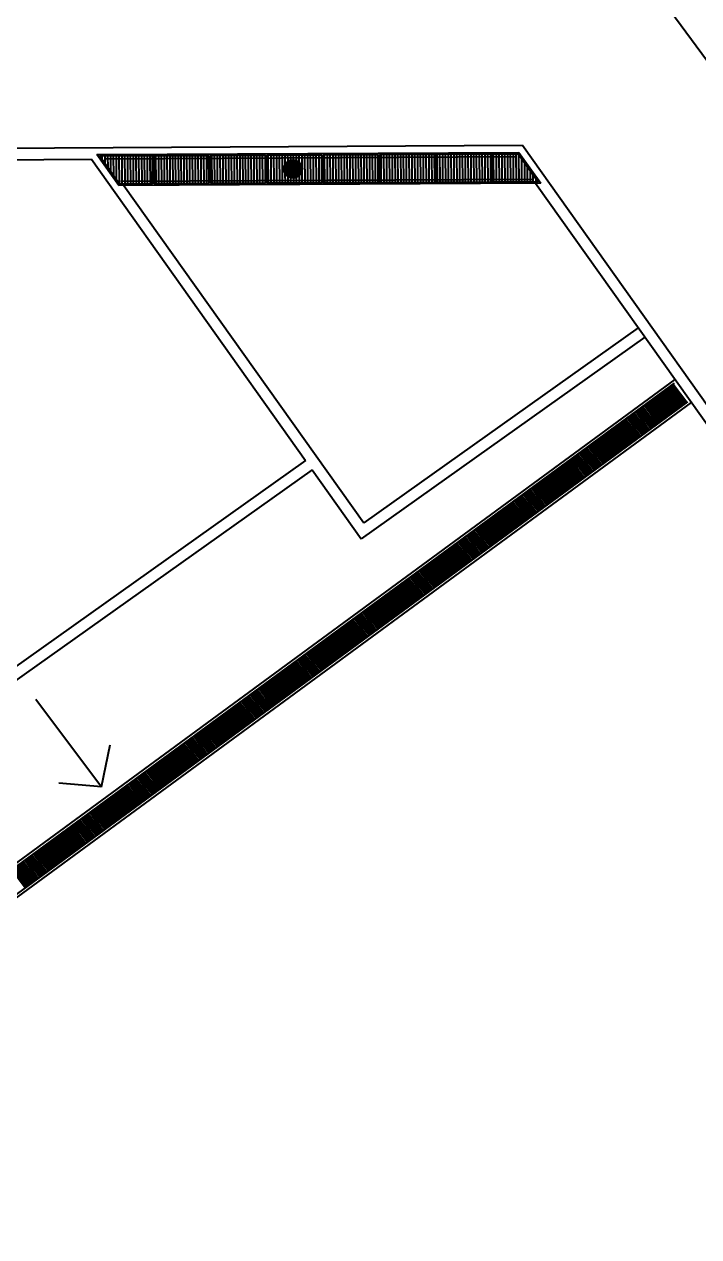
# Model space of a CAD drawing. Header units: metres. Extents: x 1796 to 5645, y -4719 to 2384.
# Drawn here: x 2172.98 to 2177.16, y -1037.61 to -1030.09 of the extents above; entities that cross this region are included whole.
import ezdxf

# ---------------------------------------------------------------- set-up
doc = ezdxf.new("R2010")
doc.units = ezdxf.units.M
doc.header["$MEASUREMENT"] = 0
doc.layers.add('ARQUITETURA', color=253, linetype='CONTINUOUS')

msp = doc.modelspace()

# ---------------------------------------------------------------- linework, layer by layer
at = {"layer": 'ARQUITETURA'}
for p, q in [((2176.991, -1030.0127, 0), (2180.0564, -1034.1933, 0)), ((2171.6128, -1030.8665, 0), (2176.0708, -1030.8434, 0)), ((2176.0708, -1030.8434, 0), (2179.9876, -1036.3553, 0)), ((2173.4302, -1030.9008, 0), (2176.0483, -1030.8873, 0)), ((2173.5665, -1031.0926, 0), (2173.4302, -1030.9008, 0)), ((2173.4471, -1030.9095, 0), (2173.7759, -1030.9078, 0)), ((2173.571, -1031.0839, 0), (2173.4471, -1030.9095, 0)), ((2173.4647, -1030.9343, 0), (2173.4646, -1030.9094, 0)), ((2173.4809, -1030.9268, 0), (2176.0348, -1030.9136, 0)), ((2173.4822, -1030.9268, 0), (2173.4821, -1030.9093, 0)), ((2173.5001, -1030.984, 0), (2173.4996, -1030.9092, 0)), ((2173.5177, -1031.0089, 0), (2173.5171, -1030.9091, 0)), ((2173.5354, -1031.0338, 0), (2173.5346, -1030.9091, 0)), ((2173.5531, -1031.0586, 0), (2173.5521, -1030.909, 0)), ((2173.5708, -1031.0835, 0), (2173.5696, -1030.9089, 0)), ((2173.5883, -1031.0838, 0), (2173.5871, -1030.9088, 0)), ((2173.6056, -1031.0662, 0), (2173.6046, -1030.9087, 0)), ((2173.6233, -1031.0836, 0), (2173.6221, -1030.9086, 0)), ((2173.6408, -1031.0835, 0), (2173.6396, -1030.9085, 0)), ((2173.6572, -1030.9259, 0), (2173.6571, -1030.9084, 0)), ((2173.6747, -1030.9258, 0), (2173.6745, -1030.9083, 0)), ((2173.6931, -1031.0657, 0), (2173.692, -1030.9082, 0)), ((2173.7108, -1031.0831, 0), (2173.7095, -1030.9082, 0)), ((2173.7283, -1031.0831, 0), (2173.727, -1030.9081, 0)), ((2173.7458, -1031.083, 0), (2173.7445, -1030.908, 0)), ((2173.7622, -1030.9254, 0), (2173.762, -1030.9079, 0)), ((2173.7768, -1031.0828, 0), (2173.7759, -1030.9078, 0)), ((2173.7846, -1030.9078, 0), (2174.1259, -1030.906, 0)), ((2173.7855, -1031.0828, 0), (2173.7846, -1030.9078, 0)), ((2173.7983, -1031.0827, 0), (2173.797, -1030.9077, 0)), ((2173.8158, -1031.0826, 0), (2173.8145, -1030.9076, 0)), ((2173.8333, -1031.0825, 0), (2173.832, -1030.9075, 0)), ((2173.8508, -1031.0824, 0), (2173.8495, -1030.9074, 0)), ((2173.8683, -1031.0823, 0), (2173.867, -1030.9073, 0)), ((2173.8856, -1031.0647, 0), (2173.8845, -1030.9072, 0)), ((2173.9033, -1031.0821, 0), (2173.902, -1030.9072, 0)), ((2173.9208, -1031.0821, 0), (2173.9195, -1030.9071, 0)), ((2173.9383, -1031.082, 0), (2173.937, -1030.907, 0)), ((2173.9547, -1030.9244, 0), (2173.9545, -1030.9069, 0)), ((2173.9731, -1031.0643, 0), (2173.972, -1030.9068, 0)), ((2173.9908, -1031.0817, 0), (2173.9895, -1030.9067, 0)), ((2174.0082, -1031.0816, 0), (2174.007, -1030.9066, 0)), ((2174.0247, -1030.924, 0), (2174.0245, -1030.9065, 0)), ((2174.0432, -1031.0814, 0), (2174.042, -1030.9064, 0)), ((2174.0607, -1031.0813, 0), (2174.0595, -1030.9063, 0)), ((2174.0782, -1031.0812, 0), (2174.077, -1030.9063, 0)), ((2174.0957, -1031.0812, 0), (2174.0945, -1030.9062, 0)), ((2174.1132, -1031.0811, 0), (2174.112, -1030.9061, 0)), ((2174.1268, -1031.081, 0), (2174.1259, -1030.906, 0)), ((2174.1346, -1030.906, 0), (2174.4759, -1030.9042, 0)), ((2174.1355, -1031.0809, 0), (2174.1346, -1030.906, 0)), ((2174.145, -1031.0809, 0), (2174.1437, -1030.9059, 0)), ((2174.1625, -1031.0808, 0), (2174.1612, -1030.9058, 0)), ((2174.18, -1031.0807, 0), (2174.1787, -1030.9057, 0)), ((2174.1973, -1031.0631, 0), (2174.1962, -1030.9056, 0)), ((2174.215, -1031.0805, 0), (2174.2137, -1030.9055, 0)), ((2174.2325, -1031.0804, 0), (2174.2312, -1030.9055, 0)), ((2174.2489, -1030.9229, 0), (2174.2487, -1030.9054, 0)), ((2174.2498, -1031.0629, 0), (2174.2489, -1030.9229, 0)), ((2174.2664, -1030.9228, 0), (2174.2662, -1030.9053, 0)), ((2174.2675, -1031.0803, 0), (2174.2664, -1030.9228, 0)), ((2174.285, -1031.0802, 0), (2174.2837, -1030.9052, 0)), ((2174.3025, -1031.0801, 0), (2174.3012, -1030.9051, 0)), ((2174.32, -1031.08, 0), (2174.3187, -1030.905, 0)), ((2174.3375, -1031.0799, 0), (2174.3362, -1030.9049, 0)), ((2174.3549, -1031.0798, 0), (2174.3537, -1030.9048, 0)), ((2174.3724, -1031.0797, 0), (2174.3712, -1030.9047, 0)), ((2174.3899, -1031.0796, 0), (2174.3887, -1030.9046, 0)), ((2174.4074, -1031.0795, 0), (2174.4062, -1030.9045, 0)), ((2174.4249, -1031.0795, 0), (2174.4237, -1030.9045, 0)), ((2174.4424, -1031.0794, 0), (2174.4412, -1030.9044, 0)), ((2174.4599, -1031.0793, 0), (2174.4587, -1030.9043, 0)), ((2174.4768, -1031.0792, 0), (2174.4759, -1030.9042, 0)), ((2174.4846, -1030.9041, 0), (2174.8258, -1030.9024, 0)), ((2174.4855, -1031.0791, 0), (2174.4846, -1030.9041, 0)), ((2174.4949, -1031.0791, 0), (2174.4937, -1030.9041, 0)), ((2174.5123, -1031.0615, 0), (2174.5112, -1030.904, 0)), ((2174.5298, -1031.0614, 0), (2174.5287, -1030.9039, 0)), ((2174.5474, -1031.0788, 0), (2174.5462, -1030.9038, 0)), ((2174.5649, -1031.0787, 0), (2174.5637, -1030.9037, 0)), ((2174.5814, -1030.9211, 0), (2174.5812, -1030.9036, 0)), ((2174.5824, -1031.0786, 0), (2174.5814, -1030.9211, 0)), ((2174.5991, -1030.9639, 0), (2174.5987, -1030.9036, 0)), ((2174.6165, -1030.9445, 0), (2174.6162, -1030.9035, 0)), ((2174.634, -1030.9365, 0), (2174.6337, -1030.9034, 0)), ((2174.6513, -1030.9208, 0), (2174.6512, -1030.9033, 0)), ((2174.6514, -1030.9346, 0), (2174.6513, -1030.9208, 0)), ((2174.6688, -1030.9207, 0), (2174.6687, -1030.9032, 0)), ((2174.669, -1030.9385, 0), (2174.6688, -1030.9207, 0)), ((2174.6865, -1030.9496, 0), (2174.6862, -1030.9031, 0)), ((2174.7043, -1030.9873, 0), (2174.7037, -1030.903, 0)), ((2174.7224, -1031.0779, 0), (2174.7212, -1030.9029, 0)), ((2174.7399, -1031.0778, 0), (2174.7387, -1030.9028, 0)), ((2174.7574, -1031.0777, 0), (2174.7562, -1030.9027, 0)), ((2174.7749, -1031.0776, 0), (2174.7737, -1030.9026, 0)), ((2174.7923, -1031.0601, 0), (2174.7912, -1030.9026, 0)), ((2174.8088, -1030.92, 0), (2174.8087, -1030.9025, 0)), ((2174.8098, -1031.06, 0), (2174.8088, -1030.92, 0)), ((2174.8267, -1031.0774, 0), (2174.8258, -1030.9024, 0)), ((2174.8346, -1030.9023, 0), (2175.1758, -1030.9006, 0)), ((2174.8355, -1031.0773, 0), (2174.8346, -1030.9023, 0)), ((2174.8449, -1031.0773, 0), (2174.8437, -1030.9023, 0)), ((2174.8613, -1030.9197, 0), (2174.8612, -1030.9022, 0)), ((2174.8624, -1031.0772, 0), (2174.8613, -1030.9197, 0)), ((2174.8798, -1031.0596, 0), (2174.8787, -1030.9021, 0)), ((2174.8974, -1031.077, 0), (2174.8962, -1030.902, 0)), ((2174.9149, -1031.0769, 0), (2174.9137, -1030.9019, 0)), ((2174.9324, -1031.0768, 0), (2174.9312, -1030.9018, 0)), ((2174.9488, -1030.9192, 0), (2174.9487, -1030.9017, 0)), ((2174.9499, -1031.0767, 0), (2174.9488, -1030.9192, 0)), ((2174.9674, -1031.0766, 0), (2174.9662, -1030.9017, 0)), ((2174.9849, -1031.0766, 0), (2174.9837, -1030.9016, 0)), ((2175.0024, -1031.0765, 0), (2175.0012, -1030.9015, 0)), ((2175.0199, -1031.0764, 0), (2175.0187, -1030.9014, 0)), ((2175.0374, -1031.0763, 0), (2175.0362, -1030.9013, 0)), ((2175.0549, -1031.0762, 0), (2175.0537, -1030.9012, 0)), ((2175.0723, -1031.0586, 0), (2175.0712, -1030.9011, 0)), ((2175.0899, -1031.076, 0), (2175.0887, -1030.901, 0)), ((2175.1074, -1031.0759, 0), (2175.1062, -1030.9009, 0)), ((2175.1249, -1031.0758, 0), (2175.1237, -1030.9008, 0)), ((2175.1413, -1030.9182, 0), (2175.1412, -1030.9007, 0)), ((2175.1424, -1031.0757, 0), (2175.1413, -1030.9182, 0)), ((2175.1598, -1031.0582, 0), (2175.1587, -1030.9007, 0)), ((2175.1767, -1031.0756, 0), (2175.1758, -1030.9006, 0)), ((2175.1846, -1030.9005, 0), (2175.5258, -1030.8988, 0)), ((2175.1855, -1031.0755, 0), (2175.1846, -1030.9005, 0)), ((2175.1949, -1031.0755, 0), (2175.1937, -1030.9005, 0)), ((2175.2124, -1031.0754, 0), (2175.2112, -1030.9004, 0)), ((2175.2288, -1030.9178, 0), (2175.2287, -1030.9003, 0)), ((2175.2299, -1031.0753, 0), (2175.2288, -1030.9178, 0)), ((2175.2474, -1031.0752, 0), (2175.2462, -1030.9002, 0)), ((2175.2649, -1031.0751, 0), (2175.2637, -1030.9001, 0)), ((2175.2824, -1031.075, 0), (2175.2812, -1030.9, 0)), ((2175.2999, -1031.0749, 0), (2175.2987, -1030.8999, 0)), ((2175.3174, -1031.0748, 0), (2175.3162, -1030.8998, 0)), ((2175.3349, -1031.0747, 0), (2175.3337, -1030.8998, 0)), ((2175.3523, -1031.0572, 0), (2175.3512, -1030.8997, 0)), ((2175.3699, -1031.0746, 0), (2175.3687, -1030.8996, 0)), ((2175.3874, -1031.0745, 0), (2175.3862, -1030.8995, 0)), ((2175.4049, -1031.0744, 0), (2175.4037, -1030.8994, 0)), ((2175.4213, -1030.9168, 0), (2175.4212, -1030.8993, 0)), ((2175.4224, -1031.0743, 0), (2175.4213, -1030.9168, 0)), ((2175.4398, -1031.0567, 0), (2175.4387, -1030.8992, 0)), ((2175.4574, -1031.0741, 0), (2175.4562, -1030.8991, 0)), ((2175.4749, -1031.074, 0), (2175.4737, -1030.899, 0)), ((2175.4913, -1030.9164, 0), (2175.4912, -1030.8989, 0)), ((2175.4923, -1031.0564, 0), (2175.4913, -1030.9164, 0)), ((2175.5088, -1030.9163, 0), (2175.5087, -1030.8988, 0)), ((2175.5099, -1031.0738, 0), (2175.5088, -1030.9163, 0)), ((2175.5267, -1031.0738, 0), (2175.5258, -1030.8988, 0)), ((2175.5346, -1030.8987, 0), (2175.8758, -1030.897, 0)), ((2175.5355, -1031.0737, 0), (2175.5346, -1030.8987, 0)), ((2175.5428, -1031.0562, 0), (2175.5417, -1030.8987, 0)), ((2175.5603, -1031.0561, 0), (2175.5592, -1030.8986, 0)), ((2175.5779, -1031.0735, 0), (2175.5767, -1030.8985, 0)), ((2175.5954, -1031.0734, 0), (2175.5942, -1030.8984, 0)), ((2175.6118, -1030.9158, 0), (2175.6117, -1030.8983, 0)), ((2175.6129, -1031.0733, 0), (2175.6118, -1030.9158, 0)), ((2175.6304, -1031.0732, 0), (2175.6292, -1030.8982, 0)), ((2175.6479, -1031.0731, 0), (2175.6467, -1030.8981, 0)), ((2175.6654, -1031.073, 0), (2175.6642, -1030.898, 0)), ((2175.6829, -1031.0729, 0), (2175.6817, -1030.898, 0)), ((2175.7004, -1031.0729, 0), (2175.6992, -1030.8979, 0)), ((2175.7179, -1031.0728, 0), (2175.7167, -1030.8978, 0)), ((2175.7354, -1031.0727, 0), (2175.7342, -1030.8977, 0)), ((2175.7529, -1031.0726, 0), (2175.7517, -1030.8976, 0)), ((2175.7704, -1031.0725, 0), (2175.7692, -1030.8975, 0)), ((2175.7879, -1031.0724, 0), (2175.7867, -1030.8974, 0)), ((2175.8043, -1030.9148, 0), (2175.8042, -1030.8973, 0)), ((2175.8054, -1031.0723, 0), (2175.8043, -1030.9148, 0)), ((2175.8228, -1031.0547, 0), (2175.8217, -1030.8972, 0)), ((2175.8404, -1031.0721, 0), (2175.8392, -1030.8971, 0)), ((2175.8579, -1031.072, 0), (2175.8567, -1030.8971, 0)), ((2175.8753, -1031.0545, 0), (2175.8742, -1030.897, 0)), ((2175.8767, -1031.0719, 0), (2175.8758, -1030.897, 0)), ((2175.8846, -1030.8969, 0), (2176.0438, -1030.8961, 0)), ((2175.8855, -1031.0719, 0), (2175.8846, -1030.8969, 0)), ((2175.8918, -1030.9144, 0), (2175.8917, -1030.8969, 0)), ((2175.8929, -1031.0719, 0), (2175.8918, -1030.9144, 0)), ((2175.9104, -1031.0718, 0), (2175.9092, -1030.8968, 0)), ((2175.9279, -1031.0717, 0), (2175.9267, -1030.8967, 0)), ((2175.9454, -1031.0716, 0), (2175.9442, -1030.8966, 0)), ((2175.9629, -1031.0715, 0), (2175.9617, -1030.8965, 0)), ((2175.9804, -1031.0714, 0), (2175.9792, -1030.8964, 0)), ((2175.9979, -1031.0713, 0), (2175.9967, -1030.8963, 0)), ((2176.0154, -1031.0712, 0), (2176.0142, -1030.8962, 0)), ((2176.0329, -1031.0711, 0), (2176.0317, -1030.8961, 0)), ((2176.0438, -1030.8961, 0), (2176.1676, -1031.0704, 0)), ((2176.0483, -1030.8873, 0), (2176.1845, -1031.0791, 0)), ((2176.0504, -1031.071, 0), (2176.0493, -1030.9038, 0)), ((2171.9803, -1030.9381, 0), (2173.3971, -1030.9296, 0)), ((2173.3971, -1030.9296, 0), (2174.725, -1032.7984, 0)), ((2173.4822, -1030.9287, 0), (2173.4822, -1030.9268, 0)), ((2173.4824, -1030.9592, 0), (2173.4822, -1030.9287, 0)), ((2173.6583, -1031.0834, 0), (2173.6572, -1030.9259, 0)), ((2173.6758, -1031.0833, 0), (2173.6747, -1030.9258, 0)), ((2173.7633, -1031.0829, 0), (2173.7622, -1030.9254, 0)), ((2173.9558, -1031.0819, 0), (2173.9547, -1030.9244, 0)), ((2174.0256, -1031.064, 0), (2174.0247, -1030.924, 0)), ((2174.7044, -1030.9926, 0), (2174.5925, -1030.9934, 0)), ((2174.704, -1030.9838, 0), (2174.5927, -1030.9846, 0)), ((2174.7022, -1030.9751, 0), (2174.5944, -1030.9759, 0)), ((2174.6989, -1030.9664, 0), (2174.5976, -1030.9671, 0)), ((2174.6002, -1031.019, 0), (2174.5998, -1030.9628, 0)), ((2174.6937, -1030.9577, 0), (2174.6026, -1030.9583, 0)), ((2174.609, -1031.0303, 0), (2174.6085, -1030.9513, 0)), ((2174.6859, -1030.949, 0), (2174.6103, -1030.9495, 0)), ((2174.6178, -1031.0375, 0), (2174.6172, -1030.9441, 0)), ((2174.6731, -1030.9403, 0), (2174.623, -1030.9407, 0)), ((2174.6266, -1031.0421, 0), (2174.6259, -1030.9393, 0)), ((2174.6354, -1031.045, 0), (2174.6346, -1030.9363, 0)), ((2174.6441, -1031.0464, 0), (2174.6433, -1030.9348, 0)), ((2174.6529, -1031.0464, 0), (2174.6521, -1030.9347, 0)), ((2174.6616, -1031.045, 0), (2174.6608, -1030.936, 0)), ((2174.6703, -1031.0421, 0), (2174.6696, -1030.9387, 0)), ((2174.679, -1031.0374, 0), (2174.6784, -1030.9433, 0)), ((2174.6877, -1031.0304, 0), (2174.6872, -1030.9502, 0)), ((2174.6964, -1031.0194, 0), (2174.696, -1030.9611, 0)), ((2174.7049, -1031.078, 0), (2174.7043, -1030.9931, 0)), ((2176.0679, -1031.071, 0), (2176.0669, -1030.9287, 0)), ((2176.0854, -1031.0709, 0), (2176.0846, -1030.9536, 0)), ((2176.1028, -1031.0533, 0), (2176.1023, -1030.9784, 0)), ((2173.58, -1031.0663, 0), (2176.1339, -1031.0531, 0)), ((2173.6058, -1031.0837, 0), (2173.6056, -1031.0662, 0)), ((2173.6933, -1031.0832, 0), (2173.6931, -1031.0657, 0)), ((2173.8858, -1031.0822, 0), (2173.8856, -1031.0647, 0)), ((2173.9733, -1031.0818, 0), (2173.9731, -1031.0643, 0)), ((2174.0257, -1031.0815, 0), (2174.0256, -1031.064, 0)), ((2174.1975, -1031.0806, 0), (2174.1973, -1031.0631, 0)), ((2174.25, -1031.0804, 0), (2174.2498, -1031.0629, 0)), ((2174.5124, -1031.079, 0), (2174.5123, -1031.0615, 0)), ((2174.5299, -1031.0789, 0), (2174.5298, -1031.0614, 0)), ((2174.7034, -1031.0014, 0), (2174.5936, -1031.0021, 0)), ((2174.7009, -1031.0101, 0), (2174.5962, -1031.0108, 0)), ((2174.5999, -1031.0785, 0), (2174.5995, -1031.0179, 0)), ((2174.6967, -1031.0189, 0), (2174.6005, -1031.0196, 0)), ((2174.6903, -1031.0277, 0), (2174.607, -1031.0283, 0)), ((2174.6804, -1031.0365, 0), (2174.617, -1031.0369, 0)), ((2174.6173, -1031.061, 0), (2174.6172, -1031.037, 0)), ((2174.6174, -1031.0785, 0), (2174.6173, -1031.061, 0)), ((2174.6349, -1031.0784, 0), (2174.6347, -1031.0449, 0)), ((2174.6597, -1031.0454, 0), (2174.6378, -1031.0456, 0)), ((2174.6524, -1031.0783, 0), (2174.6522, -1031.0464, 0)), ((2174.6699, -1031.0782, 0), (2174.6697, -1031.0424, 0)), ((2174.6874, -1031.0781, 0), (2174.6871, -1031.031, 0)), ((2174.7924, -1031.0776, 0), (2174.7923, -1031.0601, 0)), ((2174.8099, -1031.0775, 0), (2174.8098, -1031.06, 0)), ((2174.8799, -1031.0771, 0), (2174.8798, -1031.0596, 0)), ((2175.0724, -1031.0761, 0), (2175.0723, -1031.0586, 0)), ((2175.1599, -1031.0757, 0), (2175.1598, -1031.0582, 0)), ((2175.5267, -1031.0738, 0), (2175.1855, -1031.0755, 0)), ((2175.3524, -1031.0747, 0), (2175.3523, -1031.0572, 0)), ((2175.4399, -1031.0742, 0), (2175.4398, -1031.0567, 0)), ((2175.4924, -1031.0739, 0), (2175.4923, -1031.0564, 0)), ((2175.8767, -1031.0719, 0), (2175.5355, -1031.0737, 0)), ((2175.5429, -1031.0737, 0), (2175.5428, -1031.0562, 0)), ((2175.5604, -1031.0736, 0), (2175.5603, -1031.0561, 0)), ((2175.8229, -1031.0722, 0), (2175.8228, -1031.0547, 0)), ((2175.8754, -1031.072, 0), (2175.8753, -1031.0545, 0)), ((2176.1676, -1031.0704, 0), (2175.8855, -1031.0719, 0)), ((2176.1029, -1031.0708, 0), (2176.1028, -1031.0533, 0)), ((2176.1202, -1031.0338, 0), (2176.1199, -1031.0033, 0)), ((2176.1203, -1031.0532, 0), (2176.1202, -1031.0338, 0)), ((2176.1204, -1031.0707, 0), (2176.1203, -1031.0532, 0)), ((2176.1379, -1031.0706, 0), (2176.1376, -1031.0282, 0)), ((2176.1554, -1031.0705, 0), (2176.1553, -1031.053, 0)), ((2176.1845, -1031.0791, 0), (2173.5665, -1031.0926, 0)), ((2173.7768, -1031.0828, 0), (2173.571, -1031.0839, 0)), ((2173.5987, -1031.0925, 0), (2175.0862, -1033.1858, 0)), ((2174.1268, -1031.081, 0), (2173.7855, -1031.0828, 0)), ((2174.4768, -1031.0792, 0), (2174.1355, -1031.0809, 0)), ((2174.8267, -1031.0774, 0), (2174.4855, -1031.0791, 0)), ((2175.1767, -1031.0756, 0), (2174.8355, -1031.0773, 0)), ((2176.1526, -1031.0793, 0), (2179.8906, -1036.3396, 0)), ((2176.7895, -1031.9755, 0), (2175.0862, -1033.1858, 0)), ((2176.83, -1032.0325, 0), (2175.0697, -1033.2834, 0)), ((2177.0166, -1032.2952, 0), (2169.9724, -1037.4631, 0)), ((2177.0127, -1032.3198, 0), (2169.9951, -1037.4682, 0)), ((2176.9705, -1032.3507, 0), (2177.0545, -1032.4627, 0)), ((2176.9794, -1032.3442, 0), (2177.0635, -1032.4562, 0)), ((2176.9884, -1032.3376, 0), (2177.0724, -1032.4496, 0)), ((2176.997, -1032.3313, 0), (2177.081, -1032.4433, 0)), ((2176.9974, -1032.331, 0), (2177.0814, -1032.443, 0)), ((2177.0059, -1032.3247, 0), (2177.0899, -1032.4367, 0)), ((2177.0063, -1032.3244, 0), (2177.0903, -1032.4364, 0)), ((2176.8719, -1032.423, 0), (2176.9559, -1032.535, 0)), ((2176.8809, -1032.4165, 0), (2176.9649, -1032.5285, 0)), ((2176.8898, -1032.4099, 0), (2176.9738, -1032.5219, 0)), ((2176.8988, -1032.4033, 0), (2176.9828, -1032.5153, 0)), ((2176.9078, -1032.3967, 0), (2176.9918, -1032.5088, 0)), ((2176.9167, -1032.3902, 0), (2177.0007, -1032.5022, 0)), ((2176.9257, -1032.3836, 0), (2177.0097, -1032.4956, 0)), ((2176.9346, -1032.377, 0), (2177.0187, -1032.489, 0)), ((2176.9436, -1032.3704, 0), (2177.0276, -1032.4825, 0)), ((2176.9526, -1032.3639, 0), (2177.0366, -1032.4759, 0)), ((2176.9615, -1032.3573, 0), (2177.0455, -1032.4693, 0)), ((2177.118, -1032.4378, 0), (2170.0776, -1037.603, 0)), ((2177.0938, -1032.4339, 0), (2170.081, -1037.5788, 0)), ((2176.7644, -1032.5019, 0), (2176.8484, -1032.6139, 0)), ((2176.7734, -1032.4953, 0), (2176.8574, -1032.6074, 0)), ((2176.7823, -1032.4888, 0), (2176.8663, -1032.6008, 0)), ((2176.7913, -1032.4822, 0), (2176.8753, -1032.5942, 0)), ((2176.8002, -1032.4756, 0), (2176.8842, -1032.5876, 0)), ((2176.8092, -1032.4691, 0), (2176.8932, -1032.5811, 0)), ((2176.8182, -1032.4625, 0), (2176.9022, -1032.5745, 0)), ((2176.8271, -1032.4559, 0), (2176.9111, -1032.5679, 0)), ((2176.8361, -1032.4493, 0), (2176.9201, -1032.5613, 0)), ((2176.845, -1032.4428, 0), (2176.929, -1032.5548, 0)), ((2176.854, -1032.4362, 0), (2176.938, -1032.5482, 0)), ((2176.863, -1032.4296, 0), (2176.947, -1032.5416, 0)), ((2176.6658, -1032.5742, 0), (2176.7498, -1032.6862, 0)), ((2176.6748, -1032.5677, 0), (2176.7588, -1032.6797, 0)), ((2176.6838, -1032.5611, 0), (2176.7678, -1032.6731, 0)), ((2176.6927, -1032.5545, 0), (2176.7767, -1032.6665, 0)), ((2176.7017, -1032.5479, 0), (2176.7857, -1032.6599, 0)), ((2176.7106, -1032.5414, 0), (2176.7946, -1032.6534, 0)), ((2176.7196, -1032.5348, 0), (2176.8036, -1032.6468, 0)), ((2176.7286, -1032.5282, 0), (2176.8126, -1032.6402, 0)), ((2176.7375, -1032.5216, 0), (2176.8215, -1032.6337, 0)), ((2176.7465, -1032.5151, 0), (2176.8305, -1032.6271, 0)), ((2176.7554, -1032.5085, 0), (2176.8394, -1032.6205, 0)), ((2176.5673, -1032.6465, 0), (2176.6513, -1032.7586, 0)), ((2176.5762, -1032.64, 0), (2176.6602, -1032.752, 0)), ((2176.5852, -1032.6334, 0), (2176.6692, -1032.7454, 0)), ((2176.5942, -1032.6268, 0), (2176.6782, -1032.7388, 0)), ((2176.6031, -1032.6202, 0), (2176.6871, -1032.7323, 0)), ((2176.6121, -1032.6137, 0), (2176.6961, -1032.7257, 0)), ((2176.621, -1032.6071, 0), (2176.705, -1032.7191, 0)), ((2176.63, -1032.6005, 0), (2176.714, -1032.7125, 0)), ((2176.639, -1032.594, 0), (2176.723, -1032.706, 0)), ((2176.6479, -1032.5874, 0), (2176.7319, -1032.6994, 0)), ((2176.6569, -1032.5808, 0), (2176.7409, -1032.6928, 0)), ((2176.4597, -1032.7254, 0), (2176.5438, -1032.8374, 0)), ((2176.4687, -1032.7189, 0), (2176.5527, -1032.8309, 0)), ((2176.4777, -1032.7123, 0), (2176.5617, -1032.8243, 0)), ((2176.4866, -1032.7057, 0), (2176.5706, -1032.8177, 0)), ((2176.4956, -1032.6991, 0), (2176.5796, -1032.8111, 0)), ((2176.5046, -1032.6926, 0), (2176.5886, -1032.8046, 0)), ((2176.5135, -1032.686, 0), (2176.5975, -1032.798, 0)), ((2176.5225, -1032.6794, 0), (2176.6065, -1032.7914, 0)), ((2176.5314, -1032.6728, 0), (2176.6154, -1032.7848, 0)), ((2176.5404, -1032.6663, 0), (2176.6244, -1032.7783, 0)), ((2176.5494, -1032.6597, 0), (2176.6334, -1032.7717, 0)), ((2176.5583, -1032.6531, 0), (2176.6423, -1032.7651, 0)), ((2174.725, -1032.7984, 0), (2171.3584, -1035.1906, 0)), ((2176.3612, -1032.7977, 0), (2176.4452, -1032.9097, 0)), ((2176.3701, -1032.7912, 0), (2176.4541, -1032.9032, 0)), ((2176.3791, -1032.7846, 0), (2176.4631, -1032.8966, 0)), ((2176.3881, -1032.778, 0), (2176.4721, -1032.89, 0)), ((2176.397, -1032.7714, 0), (2176.481, -1032.8835, 0)), ((2176.406, -1032.7649, 0), (2176.49, -1032.8769, 0)), ((2176.4149, -1032.7583, 0), (2176.499, -1032.8703, 0)), ((2176.4239, -1032.7517, 0), (2176.5079, -1032.8637, 0)), ((2176.4329, -1032.7452, 0), (2176.5169, -1032.8572, 0)), ((2176.4418, -1032.7386, 0), (2176.5258, -1032.8506, 0)), ((2176.4508, -1032.732, 0), (2176.5348, -1032.844, 0)), ((2174.7656, -1032.8554, 0), (2171.3419, -1035.2882, 0)), ((2174.7656, -1032.8554, 0), (2175.0697, -1033.2834, 0)), ((2176.2537, -1032.8766, 0), (2176.3377, -1032.9886, 0)), ((2176.2626, -1032.8701, 0), (2176.3466, -1032.9821, 0)), ((2176.2716, -1032.8635, 0), (2176.3556, -1032.9755, 0)), ((2176.2805, -1032.8569, 0), (2176.3645, -1032.9689, 0)), ((2176.2895, -1032.8503, 0), (2176.3735, -1032.9623, 0)), ((2176.2985, -1032.8438, 0), (2176.3825, -1032.9558, 0)), ((2176.3074, -1032.8372, 0), (2176.3914, -1032.9492, 0)), ((2176.3164, -1032.8306, 0), (2176.4004, -1032.9426, 0)), ((2176.3253, -1032.824, 0), (2176.4093, -1032.936, 0)), ((2176.3343, -1032.8175, 0), (2176.4183, -1032.9295, 0)), ((2176.3433, -1032.8109, 0), (2176.4273, -1032.9229, 0)), ((2176.3522, -1032.8043, 0), (2176.4362, -1032.9163, 0)), ((2176.1551, -1032.9489, 0), (2176.2391, -1033.0609, 0)), ((2176.1641, -1032.9424, 0), (2176.2481, -1033.0544, 0)), ((2176.173, -1032.9358, 0), (2176.257, -1033.0478, 0)), ((2176.182, -1032.9292, 0), (2176.266, -1033.0412, 0)), ((2176.1909, -1032.9226, 0), (2176.2749, -1033.0346, 0)), ((2176.1999, -1032.9161, 0), (2176.2839, -1033.0281, 0)), ((2176.2089, -1032.9095, 0), (2176.2929, -1033.0215, 0)), ((2176.2178, -1032.9029, 0), (2176.3018, -1033.0149, 0)), ((2176.2268, -1032.8963, 0), (2176.3108, -1033.0084, 0)), ((2176.2357, -1032.8898, 0), (2176.3197, -1033.0018, 0)), ((2176.2447, -1032.8832, 0), (2176.3287, -1032.9952, 0)), ((2176.0476, -1033.0278, 0), (2176.1316, -1033.1398, 0)), ((2176.0565, -1033.0212, 0), (2176.1405, -1033.1333, 0)), ((2176.0655, -1033.0147, 0), (2176.1495, -1033.1267, 0)), ((2176.0745, -1033.0081, 0), (2176.1585, -1033.1201, 0)), ((2176.0834, -1033.0015, 0), (2176.1674, -1033.1135, 0)), ((2176.0924, -1032.995, 0), (2176.1764, -1033.107, 0)), ((2176.1013, -1032.9884, 0), (2176.1853, -1033.1004, 0)), ((2176.1103, -1032.9818, 0), (2176.1943, -1033.0938, 0)), ((2176.1193, -1032.9752, 0), (2176.2033, -1033.0872, 0)), ((2176.1282, -1032.9687, 0), (2176.2122, -1033.0807, 0)), ((2176.1372, -1032.9621, 0), (2176.2212, -1033.0741, 0)), ((2176.1461, -1032.9555, 0), (2176.2301, -1033.0675, 0)), ((2175.949, -1033.1001, 0), (2176.033, -1033.2121, 0)), ((2175.958, -1033.0936, 0), (2176.042, -1033.2056, 0)), ((2175.9669, -1033.087, 0), (2176.0509, -1033.199, 0)), ((2175.9759, -1033.0804, 0), (2176.0599, -1033.1924, 0)), ((2175.9849, -1033.0738, 0), (2176.0689, -1033.1858, 0)), ((2175.9938, -1033.0673, 0), (2176.0778, -1033.1793, 0)), ((2176.0028, -1033.0607, 0), (2176.0868, -1033.1727, 0)), ((2176.0117, -1033.0541, 0), (2176.0957, -1033.1661, 0)), ((2176.0207, -1033.0475, 0), (2176.1047, -1033.1595, 0)), ((2176.0297, -1033.041, 0), (2176.1137, -1033.153, 0)), ((2176.0386, -1033.0344, 0), (2176.1226, -1033.1464, 0)), ((2175.8415, -1033.179, 0), (2175.9255, -1033.291, 0)), ((2175.8504, -1033.1724, 0), (2175.9344, -1033.2844, 0)), ((2175.8594, -1033.1659, 0), (2175.9434, -1033.2779, 0)), ((2175.8684, -1033.1593, 0), (2175.9524, -1033.2713, 0)), ((2175.8773, -1033.1527, 0), (2175.9613, -1033.2647, 0)), ((2175.8863, -1033.1461, 0), (2175.9703, -1033.2582, 0)), ((2175.8952, -1033.1396, 0), (2175.9793, -1033.2516, 0)), ((2175.9042, -1033.133, 0), (2175.9882, -1033.245, 0)), ((2175.9132, -1033.1264, 0), (2175.9972, -1033.2384, 0)), ((2175.9221, -1033.1199, 0), (2176.0061, -1033.2319, 0)), ((2175.9311, -1033.1133, 0), (2176.0151, -1033.2253, 0)), ((2175.94, -1033.1067, 0), (2176.0241, -1033.2187, 0)), ((2175.7429, -1033.2513, 0), (2175.8269, -1033.3633, 0)), ((2175.7519, -1033.2448, 0), (2175.8359, -1033.3568, 0)), ((2175.7608, -1033.2382, 0), (2175.8448, -1033.3502, 0)), ((2175.7698, -1033.2316, 0), (2175.8538, -1033.3436, 0)), ((2175.7788, -1033.225, 0), (2175.8628, -1033.337, 0)), ((2175.7877, -1033.2185, 0), (2175.8717, -1033.3305, 0)), ((2175.7967, -1033.2119, 0), (2175.8807, -1033.3239, 0)), ((2175.8056, -1033.2053, 0), (2175.8896, -1033.3173, 0)), ((2175.8146, -1033.1987, 0), (2175.8986, -1033.3107, 0)), ((2175.8236, -1033.1922, 0), (2175.9076, -1033.3042, 0)), ((2175.8325, -1033.1856, 0), (2175.9165, -1033.2976, 0)), ((2175.6444, -1033.3236, 0), (2175.7284, -1033.4356, 0)), ((2175.6533, -1033.3171, 0), (2175.7373, -1033.4291, 0)), ((2175.6623, -1033.3105, 0), (2175.7463, -1033.4225, 0)), ((2175.6712, -1033.3039, 0), (2175.7552, -1033.4159, 0)), ((2175.6802, -1033.2973, 0), (2175.7642, -1033.4093, 0)), ((2175.6892, -1033.2908, 0), (2175.7732, -1033.4028, 0)), ((2175.6981, -1033.2842, 0), (2175.7821, -1033.3962, 0)), ((2175.7071, -1033.2776, 0), (2175.7911, -1033.3896, 0)), ((2175.716, -1033.271, 0), (2175.8, -1033.3831, 0)), ((2175.725, -1033.2645, 0), (2175.809, -1033.3765, 0)), ((2175.734, -1033.2579, 0), (2175.818, -1033.3699, 0)), ((2175.5368, -1033.4025, 0), (2175.6208, -1033.5145, 0)), ((2175.5458, -1033.3959, 0), (2175.6298, -1033.508, 0)), ((2175.5548, -1033.3894, 0), (2175.6388, -1033.5014, 0)), ((2175.5637, -1033.3828, 0), (2175.6477, -1033.4948, 0)), ((2175.5727, -1033.3762, 0), (2175.6567, -1033.4882, 0)), ((2175.5816, -1033.3697, 0), (2175.6656, -1033.4817, 0)), ((2175.5906, -1033.3631, 0), (2175.6746, -1033.4751, 0)), ((2175.5996, -1033.3565, 0), (2175.6836, -1033.4685, 0)), ((2175.6085, -1033.3499, 0), (2175.6925, -1033.4619, 0)), ((2175.6175, -1033.3434, 0), (2175.7015, -1033.4554, 0)), ((2175.6264, -1033.3368, 0), (2175.7104, -1033.4488, 0)), ((2175.6354, -1033.3302, 0), (2175.7194, -1033.4422, 0)), ((2175.4383, -1033.4748, 0), (2175.5223, -1033.5868, 0)), ((2175.4472, -1033.4683, 0), (2175.5312, -1033.5803, 0)), ((2175.4562, -1033.4617, 0), (2175.5402, -1033.5737, 0)), ((2175.4652, -1033.4551, 0), (2175.5492, -1033.5671, 0)), ((2175.4741, -1033.4485, 0), (2175.5581, -1033.5605, 0)), ((2175.4831, -1033.442, 0), (2175.5671, -1033.554, 0)), ((2175.492, -1033.4354, 0), (2175.576, -1033.5474, 0)), ((2175.501, -1033.4288, 0), (2175.585, -1033.5408, 0)), ((2175.51, -1033.4222, 0), (2175.594, -1033.5342, 0)), ((2175.5189, -1033.4157, 0), (2175.6029, -1033.5277, 0)), ((2175.5279, -1033.4091, 0), (2175.6119, -1033.5211, 0)), ((2175.3307, -1033.5537, 0), (2175.4147, -1033.6657, 0)), ((2175.3397, -1033.5471, 0), (2175.4237, -1033.6592, 0)), ((2175.3487, -1033.5406, 0), (2175.4327, -1033.6526, 0)), ((2175.3576, -1033.534, 0), (2175.4416, -1033.646, 0)), ((2175.3666, -1033.5274, 0), (2175.4506, -1033.6394, 0)), ((2175.3755, -1033.5208, 0), (2175.4596, -1033.6329, 0)), ((2175.3845, -1033.5143, 0), (2175.4685, -1033.6263, 0)), ((2175.3935, -1033.5077, 0), (2175.4775, -1033.6197, 0)), ((2175.4024, -1033.5011, 0), (2175.4864, -1033.6131, 0)), ((2175.4114, -1033.4946, 0), (2175.4954, -1033.6066, 0)), ((2175.4203, -1033.488, 0), (2175.5044, -1033.6, 0)), ((2175.4293, -1033.4814, 0), (2175.5133, -1033.5934, 0)), ((2175.2322, -1033.626, 0), (2175.3162, -1033.738, 0)), ((2175.2411, -1033.6195, 0), (2175.3251, -1033.7315, 0)), ((2175.2501, -1033.6129, 0), (2175.3341, -1033.7249, 0)), ((2175.2591, -1033.6063, 0), (2175.3431, -1033.7183, 0)), ((2175.268, -1033.5997, 0), (2175.352, -1033.7117, 0)), ((2175.277, -1033.5932, 0), (2175.361, -1033.7052, 0)), ((2175.2859, -1033.5866, 0), (2175.3699, -1033.6986, 0)), ((2175.2949, -1033.58, 0), (2175.3789, -1033.692, 0)), ((2175.3039, -1033.5734, 0), (2175.3879, -1033.6854, 0)), ((2175.3128, -1033.5669, 0), (2175.3968, -1033.6789, 0)), ((2175.3218, -1033.5603, 0), (2175.4058, -1033.6723, 0)), ((2175.1247, -1033.7049, 0), (2175.2087, -1033.8169, 0)), ((2175.1336, -1033.6983, 0), (2175.2176, -1033.8103, 0)), ((2175.1426, -1033.6918, 0), (2175.2266, -1033.8038, 0)), ((2175.1515, -1033.6852, 0), (2175.2355, -1033.7972, 0)), ((2175.1605, -1033.6786, 0), (2175.2445, -1033.7906, 0)), ((2175.1695, -1033.672, 0), (2175.2535, -1033.7841, 0)), ((2175.1784, -1033.6655, 0), (2175.2624, -1033.7775, 0)), ((2175.1874, -1033.6589, 0), (2175.2714, -1033.7709, 0)), ((2175.1963, -1033.6523, 0), (2175.2803, -1033.7643, 0)), ((2175.2053, -1033.6457, 0), (2175.2893, -1033.7578, 0)), ((2175.2143, -1033.6392, 0), (2175.2983, -1033.7512, 0)), ((2175.2232, -1033.6326, 0), (2175.3072, -1033.7446, 0)), ((2175.0261, -1033.7772, 0), (2175.1101, -1033.8892, 0)), ((2175.0351, -1033.7706, 0), (2175.1191, -1033.8827, 0)), ((2175.044, -1033.7641, 0), (2175.128, -1033.8761, 0)), ((2175.053, -1033.7575, 0), (2175.137, -1033.8695, 0)), ((2175.0619, -1033.7509, 0), (2175.1459, -1033.8629, 0)), ((2175.0709, -1033.7444, 0), (2175.1549, -1033.8564, 0)), ((2175.0799, -1033.7378, 0), (2175.1639, -1033.8498, 0)), ((2175.0888, -1033.7312, 0), (2175.1728, -1033.8432, 0)), ((2175.0978, -1033.7246, 0), (2175.1818, -1033.8366, 0)), ((2175.1067, -1033.7181, 0), (2175.1907, -1033.8301, 0)), ((2175.1157, -1033.7115, 0), (2175.1997, -1033.8235, 0)), ((2174.9186, -1033.8561, 0), (2175.0026, -1033.9681, 0)), ((2174.9275, -1033.8495, 0), (2175.0115, -1033.9615, 0)), ((2174.9365, -1033.843, 0), (2175.0205, -1033.955, 0)), ((2174.9455, -1033.8364, 0), (2175.0295, -1033.9484, 0)), ((2174.9544, -1033.8298, 0), (2175.0384, -1033.9418, 0)), ((2174.9634, -1033.8232, 0), (2175.0474, -1033.9352, 0)), ((2174.9723, -1033.8167, 0), (2175.0563, -1033.9287, 0)), ((2174.9813, -1033.8101, 0), (2175.0653, -1033.9221, 0)), ((2174.9903, -1033.8035, 0), (2175.0743, -1033.9155, 0)), ((2174.9992, -1033.7969, 0), (2175.0832, -1033.909, 0)), ((2175.0082, -1033.7904, 0), (2175.0922, -1033.9024, 0)), ((2175.0171, -1033.7838, 0), (2175.1011, -1033.8958, 0)), ((2174.82, -1033.9284, 0), (2174.904, -1034.0404, 0)), ((2174.829, -1033.9218, 0), (2174.913, -1034.0339, 0)), ((2174.8379, -1033.9153, 0), (2174.9219, -1034.0273, 0)), ((2174.8469, -1033.9087, 0), (2174.9309, -1034.0207, 0)), ((2174.8558, -1033.9021, 0), (2174.9399, -1034.0141, 0)), ((2174.8648, -1033.8955, 0), (2174.9488, -1034.0076, 0)), ((2174.8738, -1033.889, 0), (2174.9578, -1034.001, 0)), ((2174.8827, -1033.8824, 0), (2174.9667, -1033.9944, 0)), ((2174.8917, -1033.8758, 0), (2174.9757, -1033.9878, 0)), ((2174.9007, -1033.8693, 0), (2174.9847, -1033.9813, 0)), ((2174.9096, -1033.8627, 0), (2174.9936, -1033.9747, 0)), ((2174.7214, -1034.0007, 0), (2174.8054, -1034.1127, 0)), ((2174.7304, -1033.9942, 0), (2174.8144, -1034.1062, 0)), ((2174.7394, -1033.9876, 0), (2174.8234, -1034.0996, 0)), ((2174.7483, -1033.981, 0), (2174.8323, -1034.093, 0)), ((2174.7573, -1033.9744, 0), (2174.8413, -1034.0864, 0)), ((2174.7662, -1033.9679, 0), (2174.8502, -1034.0799, 0)), ((2174.7752, -1033.9613, 0), (2174.8592, -1034.0733, 0)), ((2174.7842, -1033.9547, 0), (2174.8682, -1034.0667, 0)), ((2174.7931, -1033.9481, 0), (2174.8771, -1034.0601, 0)), ((2174.8021, -1033.9416, 0), (2174.8861, -1034.0536, 0)), ((2174.811, -1033.935, 0), (2174.895, -1034.047, 0)), ((2174.6139, -1034.0796, 0), (2174.6979, -1034.1916, 0)), ((2174.6229, -1034.073, 0), (2174.7069, -1034.185, 0)), ((2174.6318, -1034.0665, 0), (2174.7158, -1034.1785, 0)), ((2174.6408, -1034.0599, 0), (2174.7248, -1034.1719, 0)), ((2174.6498, -1034.0533, 0), (2174.7338, -1034.1653, 0)), ((2174.6587, -1034.0467, 0), (2174.7427, -1034.1588, 0)), ((2174.6677, -1034.0402, 0), (2174.7517, -1034.1522, 0)), ((2174.6766, -1034.0336, 0), (2174.7606, -1034.1456, 0)), ((2174.6856, -1034.027, 0), (2174.7696, -1034.139, 0)), ((2174.6946, -1034.0204, 0), (2174.7786, -1034.1325, 0)), ((2174.7035, -1034.0139, 0), (2174.7875, -1034.1259, 0)), ((2174.7125, -1034.0073, 0), (2174.7965, -1034.1193, 0)), ((2174.5154, -1034.1519, 0), (2174.5994, -1034.2639, 0)), ((2174.5243, -1034.1453, 0), (2174.6083, -1034.2574, 0)), ((2174.5333, -1034.1388, 0), (2174.6173, -1034.2508, 0)), ((2174.5422, -1034.1322, 0), (2174.6262, -1034.2442, 0)), ((2174.5512, -1034.1256, 0), (2174.6352, -1034.2376, 0)), ((2174.5602, -1034.1191, 0), (2174.6442, -1034.2311, 0)), ((2174.5691, -1034.1125, 0), (2174.6531, -1034.2245, 0)), ((2174.5781, -1034.1059, 0), (2174.6621, -1034.2179, 0)), ((2174.587, -1034.0993, 0), (2174.671, -1034.2113, 0)), ((2174.596, -1034.0928, 0), (2174.68, -1034.2048, 0)), ((2174.605, -1034.0862, 0), (2174.689, -1034.1982, 0)), ((2174.4078, -1034.2308, 0), (2174.4918, -1034.3428, 0)), ((2174.4168, -1034.2242, 0), (2174.5008, -1034.3362, 0)), ((2174.4258, -1034.2177, 0), (2174.5098, -1034.3297, 0)), ((2174.4347, -1034.2111, 0), (2174.5187, -1034.3231, 0)), ((2174.4437, -1034.2045, 0), (2174.5277, -1034.3165, 0)), ((2174.4526, -1034.1979, 0), (2174.5366, -1034.3099, 0)), ((2174.4616, -1034.1914, 0), (2174.5456, -1034.3034, 0)), ((2174.4706, -1034.1848, 0), (2174.5546, -1034.2968, 0)), ((2174.4795, -1034.1782, 0), (2174.5635, -1034.2902, 0)), ((2174.4885, -1034.1716, 0), (2174.5725, -1034.2837, 0)), ((2174.4974, -1034.1651, 0), (2174.5814, -1034.2771, 0)), ((2174.5064, -1034.1585, 0), (2174.5904, -1034.2705, 0)), ((2173.0529, -1034.2778, 0), (2173.4596, -1034.8225, 0)), ((2174.3093, -1034.3031, 0), (2174.3933, -1034.4151, 0)), ((2174.3182, -1034.2965, 0), (2174.4022, -1034.4086, 0)), ((2174.3272, -1034.29, 0), (2174.4112, -1034.402, 0)), ((2174.3361, -1034.2834, 0), (2174.4202, -1034.3954, 0)), ((2174.3451, -1034.2768, 0), (2174.4291, -1034.3888, 0)), ((2174.3541, -1034.2702, 0), (2174.4381, -1034.3823, 0)), ((2174.363, -1034.2637, 0), (2174.447, -1034.3757, 0)), ((2174.372, -1034.2571, 0), (2174.456, -1034.3691, 0)), ((2174.381, -1034.2505, 0), (2174.465, -1034.3625, 0)), ((2174.3899, -1034.244, 0), (2174.4739, -1034.356, 0)), ((2174.3989, -1034.2374, 0), (2174.4829, -1034.3494, 0)), ((2174.2017, -1034.382, 0), (2174.2857, -1034.494, 0)), ((2174.2107, -1034.3754, 0), (2174.2947, -1034.4874, 0)), ((2174.2197, -1034.3689, 0), (2174.3037, -1034.4809, 0)), ((2174.2286, -1034.3623, 0), (2174.3126, -1034.4743, 0)), ((2174.2376, -1034.3557, 0), (2174.3216, -1034.4677, 0)), ((2174.2465, -1034.3491, 0), (2174.3305, -1034.4611, 0)), ((2174.2555, -1034.3426, 0), (2174.3395, -1034.4546, 0)), ((2174.2645, -1034.336, 0), (2174.3485, -1034.448, 0)), ((2174.2734, -1034.3294, 0), (2174.3574, -1034.4414, 0)), ((2174.2824, -1034.3228, 0), (2174.3664, -1034.4348, 0)), ((2174.2913, -1034.3163, 0), (2174.3753, -1034.4283, 0)), ((2174.3003, -1034.3097, 0), (2174.3843, -1034.4217, 0)), ((2174.1032, -1034.4543, 0), (2174.1872, -1034.5663, 0)), ((2174.1121, -1034.4477, 0), (2174.1961, -1034.5597, 0)), ((2174.1211, -1034.4412, 0), (2174.2051, -1034.5532, 0)), ((2174.1301, -1034.4346, 0), (2174.2141, -1034.5466, 0)), ((2174.139, -1034.428, 0), (2174.223, -1034.54, 0)), ((2174.148, -1034.4214, 0), (2174.232, -1034.5335, 0)), ((2174.1569, -1034.4149, 0), (2174.2409, -1034.5269, 0)), ((2174.1659, -1034.4083, 0), (2174.2499, -1034.5203, 0)), ((2174.1749, -1034.4017, 0), (2174.2589, -1034.5137, 0)), ((2174.1838, -1034.3951, 0), (2174.2678, -1034.5072, 0)), ((2174.1928, -1034.3886, 0), (2174.2768, -1034.5006, 0)), ((2174.0046, -1034.5266, 0), (2174.0886, -1034.6386, 0)), ((2174.0136, -1034.52, 0), (2174.0976, -1034.6321, 0)), ((2174.0225, -1034.5135, 0), (2174.1065, -1034.6255, 0)), ((2174.0315, -1034.5069, 0), (2174.1155, -1034.6189, 0)), ((2174.0405, -1034.5003, 0), (2174.1245, -1034.6123, 0)), ((2174.0494, -1034.4938, 0), (2174.1334, -1034.6058, 0)), ((2174.0584, -1034.4872, 0), (2174.1424, -1034.5992, 0)), ((2174.0673, -1034.4806, 0), (2174.1513, -1034.5926, 0)), ((2174.0763, -1034.474, 0), (2174.1603, -1034.586, 0)), ((2174.0853, -1034.4675, 0), (2174.1693, -1034.5795, 0)), ((2174.0942, -1034.4609, 0), (2174.1782, -1034.5729, 0)), ((2173.4596, -1034.8225, 0), (2173.5125, -1034.5622, 0)), ((2173.8971, -1034.6055, 0), (2173.9811, -1034.7175, 0)), ((2173.9061, -1034.5989, 0), (2173.9901, -1034.7109, 0)), ((2173.915, -1034.5924, 0), (2173.999, -1034.7044, 0)), ((2173.924, -1034.5858, 0), (2174.008, -1034.6978, 0)), ((2173.9329, -1034.5792, 0), (2174.0169, -1034.6912, 0)), ((2173.9419, -1034.5726, 0), (2174.0259, -1034.6846, 0)), ((2173.9509, -1034.5661, 0), (2174.0349, -1034.6781, 0)), ((2173.9598, -1034.5595, 0), (2174.0438, -1034.6715, 0)), ((2173.9688, -1034.5529, 0), (2174.0528, -1034.6649, 0)), ((2173.9777, -1034.5463, 0), (2174.0617, -1034.6584, 0)), ((2173.9867, -1034.5398, 0), (2174.0707, -1034.6518, 0)), ((2173.9957, -1034.5332, 0), (2174.0797, -1034.6452, 0)), ((2173.7985, -1034.6778, 0), (2173.8825, -1034.7898, 0)), ((2173.8075, -1034.6712, 0), (2173.8915, -1034.7833, 0)), ((2173.8164, -1034.6647, 0), (2173.9005, -1034.7767, 0)), ((2173.8254, -1034.6581, 0), (2173.9094, -1034.7701, 0)), ((2173.8344, -1034.6515, 0), (2173.9184, -1034.7635, 0)), ((2173.8433, -1034.6449, 0), (2173.9273, -1034.757, 0)), ((2173.8523, -1034.6384, 0), (2173.9363, -1034.7504, 0)), ((2173.8613, -1034.6318, 0), (2173.9453, -1034.7438, 0)), ((2173.8702, -1034.6252, 0), (2173.9542, -1034.7372, 0)), ((2173.8792, -1034.6187, 0), (2173.9632, -1034.7307, 0)), ((2173.8881, -1034.6121, 0), (2173.9721, -1034.7241, 0)), ((2173.691, -1034.7567, 0), (2173.775, -1034.8687, 0)), ((2173.7, -1034.7501, 0), (2173.784, -1034.8621, 0)), ((2173.7089, -1034.7436, 0), (2173.7929, -1034.8556, 0)), ((2173.7179, -1034.737, 0), (2173.8019, -1034.849, 0)), ((2173.7268, -1034.7304, 0), (2173.8108, -1034.8424, 0)), ((2173.7358, -1034.7238, 0), (2173.8198, -1034.8358, 0)), ((2173.7448, -1034.7173, 0), (2173.8288, -1034.8293, 0)), ((2173.7537, -1034.7107, 0), (2173.8377, -1034.8227, 0)), ((2173.7627, -1034.7041, 0), (2173.8467, -1034.8161, 0)), ((2173.7716, -1034.6975, 0), (2173.8556, -1034.8095, 0)), ((2173.7806, -1034.691, 0), (2173.8646, -1034.803, 0)), ((2173.7896, -1034.6844, 0), (2173.8736, -1034.7964, 0)), ((2173.4596, -1034.8225, 0), (2173.1949, -1034.7993, 0)), ((2173.5924, -1034.829, 0), (2173.6764, -1034.941, 0)), ((2173.6014, -1034.8224, 0), (2173.6854, -1034.9344, 0)), ((2173.6104, -1034.8159, 0), (2173.6944, -1034.9279, 0)), ((2173.6193, -1034.8093, 0), (2173.7033, -1034.9213, 0)), ((2173.6283, -1034.8027, 0), (2173.7123, -1034.9147, 0)), ((2173.6372, -1034.7961, 0), (2173.7212, -1034.9082, 0)), ((2173.6462, -1034.7896, 0), (2173.7302, -1034.9016, 0)), ((2173.6552, -1034.783, 0), (2173.7392, -1034.895, 0)), ((2173.6641, -1034.7764, 0), (2173.7481, -1034.8884, 0)), ((2173.6731, -1034.7699, 0), (2173.7571, -1034.8819, 0)), ((2173.682, -1034.7633, 0), (2173.766, -1034.8753, 0)), ((2173.4849, -1034.9079, 0), (2173.5689, -1035.0199, 0)), ((2173.4939, -1034.9013, 0), (2173.5779, -1035.0133, 0)), ((2173.5028, -1034.8948, 0), (2173.5868, -1035.0068, 0)), ((2173.5118, -1034.8882, 0), (2173.5958, -1035.0002, 0)), ((2173.5208, -1034.8816, 0), (2173.6048, -1034.9936, 0)), ((2173.5297, -1034.875, 0), (2173.6137, -1034.987, 0)), ((2173.5387, -1034.8685, 0), (2173.6227, -1034.9805, 0)), ((2173.5476, -1034.8619, 0), (2173.6316, -1034.9739, 0)), ((2173.5566, -1034.8553, 0), (2173.6406, -1034.9673, 0)), ((2173.5656, -1034.8487, 0), (2173.6496, -1034.9607, 0)), ((2173.5745, -1034.8422, 0), (2173.6585, -1034.9542, 0)), ((2173.5835, -1034.8356, 0), (2173.6675, -1034.9476, 0)), ((2173.3864, -1034.9802, 0), (2173.4704, -1035.0922, 0)), ((2173.3953, -1034.9736, 0), (2173.4793, -1035.0856, 0)), ((2173.4043, -1034.9671, 0), (2173.4883, -1035.0791, 0)), ((2173.4132, -1034.9605, 0), (2173.4972, -1035.0725, 0)), ((2173.4222, -1034.9539, 0), (2173.5062, -1035.0659, 0)), ((2173.4312, -1034.9473, 0), (2173.5152, -1035.0593, 0)), ((2173.4401, -1034.9408, 0), (2173.5241, -1035.0528, 0)), ((2173.4491, -1034.9342, 0), (2173.5331, -1035.0462, 0)), ((2173.458, -1034.9276, 0), (2173.542, -1035.0396, 0)), ((2173.467, -1034.921, 0), (2173.551, -1035.0331, 0)), ((2173.476, -1034.9145, 0), (2173.56, -1035.0265, 0)), ((2173.2788, -1035.0591, 0), (2173.3628, -1035.1711, 0)), ((2173.2878, -1035.0525, 0), (2173.3718, -1035.1645, 0)), ((2173.2967, -1035.0459, 0), (2173.3808, -1035.158, 0)), ((2173.3057, -1035.0394, 0), (2173.3897, -1035.1514, 0)), ((2173.3147, -1035.0328, 0), (2173.3987, -1035.1448, 0)), ((2173.3236, -1035.0262, 0), (2173.4076, -1035.1382, 0)), ((2173.3326, -1035.0197, 0), (2173.4166, -1035.1317, 0)), ((2173.3416, -1035.0131, 0), (2173.4256, -1035.1251, 0)), ((2173.3505, -1035.0065, 0), (2173.4345, -1035.1185, 0)), ((2173.3595, -1034.9999, 0), (2173.4435, -1035.1119, 0)), ((2173.3684, -1034.9934, 0), (2173.4524, -1035.1054, 0)), ((2173.3774, -1034.9868, 0), (2173.4614, -1035.0988, 0)), ((2173.1803, -1035.1314, 0), (2173.2643, -1035.2434, 0)), ((2173.1892, -1035.1248, 0), (2173.2732, -1035.2368, 0)), ((2173.1982, -1035.1183, 0), (2173.2822, -1035.2303, 0)), ((2173.2071, -1035.1117, 0), (2173.2911, -1035.2237, 0)), ((2173.2161, -1035.1051, 0), (2173.3001, -1035.2171, 0)), ((2173.2251, -1035.0985, 0), (2173.3091, -1035.2105, 0)), ((2173.234, -1035.092, 0), (2173.318, -1035.204, 0)), ((2173.243, -1035.0854, 0), (2173.327, -1035.1974, 0)), ((2173.2519, -1035.0788, 0), (2173.3359, -1035.1908, 0)), ((2173.2609, -1035.0722, 0), (2173.3449, -1035.1842, 0)), ((2173.2699, -1035.0657, 0), (2173.3539, -1035.1777, 0)), ((2173.0817, -1035.2037, 0), (2173.1657, -1035.3157, 0)), ((2173.0907, -1035.1971, 0), (2173.1747, -1035.3091, 0)), ((2173.0996, -1035.1906, 0), (2173.1836, -1035.3026, 0)), ((2173.1086, -1035.184, 0), (2173.1926, -1035.296, 0)), ((2173.1175, -1035.1774, 0), (2173.2015, -1035.2894, 0)), ((2173.1265, -1035.1708, 0), (2173.2105, -1035.2829, 0)), ((2173.1355, -1035.1643, 0), (2173.2195, -1035.2763, 0)), ((2173.1444, -1035.1577, 0), (2173.2284, -1035.2697, 0)), ((2173.1534, -1035.1511, 0), (2173.2374, -1035.2631, 0)), ((2173.1623, -1035.1446, 0), (2173.2463, -1035.2566, 0)), ((2173.1713, -1035.138, 0), (2173.2553, -1035.25, 0)), ((2172.9742, -1035.2826, 0), (2173.0582, -1035.3946, 0)), ((2172.9831, -1035.276, 0), (2173.0671, -1035.388, 0)), ((2172.9921, -1035.2695, 0), (2173.0761, -1035.3815, 0)), ((2173.0011, -1035.2629, 0), (2173.0851, -1035.3749, 0)), ((2173.01, -1035.2563, 0), (2173.094, -1035.3683, 0)), ((2173.019, -1035.2497, 0), (2173.103, -1035.3617, 0)), ((2173.0279, -1035.2432, 0), (2173.1119, -1035.3552, 0)), ((2173.0369, -1035.2366, 0), (2173.1209, -1035.3486, 0)), ((2173.0459, -1035.23, 0), (2173.1299, -1035.342, 0)), ((2173.0548, -1035.2234, 0), (2173.1388, -1035.3354, 0)), ((2173.0638, -1035.2169, 0), (2173.1478, -1035.3289, 0)), ((2173.0727, -1035.2103, 0), (2173.1567, -1035.3223, 0)), ((2172.9025, -1035.3352, 0), (2172.9865, -1035.4472, 0)), ((2172.9115, -1035.3286, 0), (2172.9955, -1035.4406, 0)), ((2172.9204, -1035.322, 0), (2173.0044, -1035.434, 0)), ((2172.9294, -1035.3155, 0), (2173.0134, -1035.4275, 0)), ((2172.9383, -1035.3089, 0), (2173.0223, -1035.4209, 0)), ((2172.9473, -1035.3023, 0), (2173.0313, -1035.4143, 0)), ((2172.9563, -1035.2957, 0), (2173.0403, -1035.4078, 0)), ((2172.9652, -1035.2892, 0), (2173.0492, -1035.4012, 0))]:
    msp.add_line(p, q, dxfattribs=at)
msp.add_circle((2174.6484, -1030.9906, 0), 0.056, dxfattribs=at)

doc.saveas('drawing.dxf')
